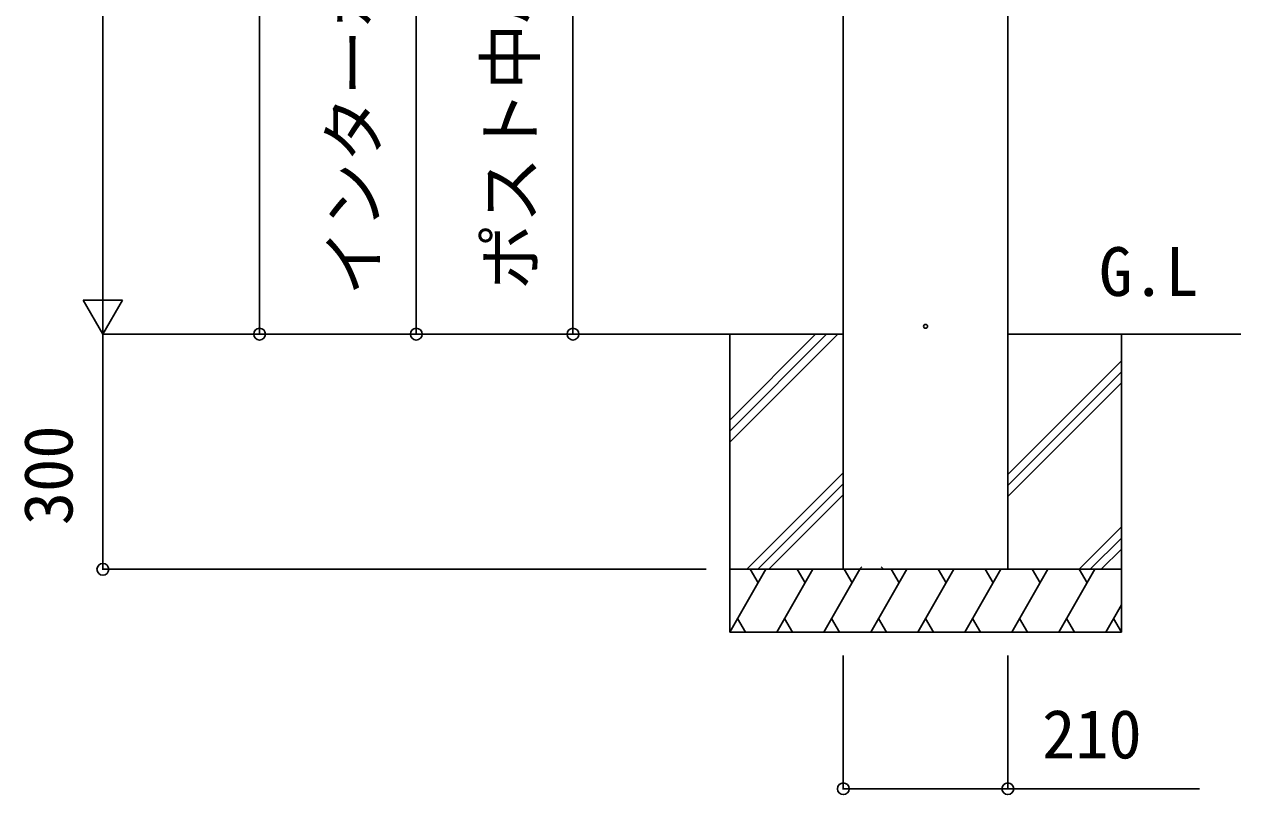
# Model space of a CAD drawing. Units: millimetres, scale not verified. Extents: x -4375 to 4375, y -6504 to 6476.
# Drawn here: x -2329 to -777, y 1259 to 2241 of the extents above; entities that cross this region are included whole.
import ezdxf
from ezdxf.enums import TextEntityAlignment as Align

# ---------------------------------------------------------------- set-up
doc = ezdxf.new("R2010")
doc.units = ezdxf.units.MM
doc.header["$LTSCALE"] = 30
for name, color, linetype in [('0-1_USER1', 3, 'Continuous'), ('0-2_YKK_A1', 4, 'Continuous'), ('0-3_YKK_D', 6, 'Continuous')]:
    doc.layers.add(name, color=color, linetype=linetype)
doc.styles.add('ＭＳ ゴシック', font='')
doc.styles.get('ＭＳ ゴシック').set_extended_font_data('MS Gothic')

msp = doc.modelspace()

# ---------------------------------------------------------------- linework, layer by layer
at = {"layer": '0-2_YKK_A1'}
for p, q in [((-1284, 1846.1), (-1512.59, 1846.1)), ((-1429, 1846.1), (-1429, 1466.1)), ((-1429, 1708.23), (-1291.13, 1846.1)), ((-1305.27, 1846.1), (-1429, 1722.37)), ((-1429, 1736.52), (-1319.41, 1846.1)), ((-776.82, 1846.1), (-1074, 1846.1)), ((-929, 1846.1), (-929, 1466.1)), ((-1074, 1667.25), (-929, 1812.25)), ((-929, 1798.11), (-1074, 1653.11)), ((-929, 1783.97), (-1074, 1638.97)), ((-929, 1783.97), (-1074, 1638.97)), ((-1284, 1669.38), (-1407.28, 1546.1)), ((-1284, 1655.24), (-1393.14, 1546.1)), ((-1284, 1641.1), (-1379, 1546.1)), ((-1284, 1641.1), (-1379, 1546.1)), ((-929, 1600.12), (-983.02, 1546.1)), ((-929, 1585.98), (-968.87, 1546.1)), ((-929, 1571.84), (-954.73, 1546.1)), ((-1429, 1546.1), (-929, 1546.1)), ((-1382.81, 1546.1), (-1429, 1466.1)), ((-1402.81, 1546.1), (-1392.81, 1528.78)), ((-1322.81, 1546.1), (-1369, 1466.1)), ((-1342.81, 1546.1), (-1332.81, 1528.78)), ((-1262.81, 1546.1), (-1309, 1466.1)), ((-1284, 1546.1), (-1074, 1546.1)), ((-1282.81, 1546.1), (-1272.81, 1528.78)), ((-1260.5, 1549.1), (-1263.5, 1546.1)), ((-1202.81, 1546.1), (-1249, 1466.1)), ((-1235.5, 1549.1), (-1232.5, 1546.1)), ((-1222.81, 1546.1), (-1212.81, 1528.78)), ((-1142.81, 1546.1), (-1189, 1466.1)), ((-1162.81, 1546.1), (-1152.81, 1528.78)), ((-1082.81, 1546.1), (-1129, 1466.1)), ((-1102.81, 1546.1), (-1092.81, 1528.78)), ((-1022.81, 1546.1), (-1069, 1466.1)), ((-1042.81, 1546.1), (-1032.81, 1528.78)), ((-962.81, 1546.1), (-1009, 1466.1)), ((-982.81, 1546.1), (-972.81, 1528.78)), ((-929, 1500.74), (-949, 1466.1)), ((-1419, 1483.42), (-1409, 1466.1)), ((-1359, 1483.42), (-1349, 1466.1)), ((-1299, 1483.42), (-1289, 1466.1)), ((-1239, 1483.42), (-1229, 1466.1)), ((-1179, 1483.42), (-1169, 1466.1)), ((-1119, 1483.42), (-1109, 1466.1)), ((-1059, 1483.42), (-1049, 1466.1)), ((-999, 1483.42), (-989, 1466.1)), ((-939, 1483.42), (-929, 1466.1)), ((-1429, 1466.1), (-929, 1466.1))]:
    msp.add_line(p, q, dxfattribs=at)
for points in [[(-1284, 1546.1), (-1284, 3593.1), (-1284, 3596.1)], [(-1074, 3596.1), (-1074, 3593.1), (-1074, 1546.1)]]:
    msp.add_lwpolyline(points, dxfattribs=at)
msp.add_circle((-1179, 1856.1), 2.5, dxfattribs=at)
at = {"layer": '0-3_YKK_D'}
for p, q in [((-2229, 1896.1), (-2229, 3546.1)), ((-2029, 3486.1), (-2029, 1846.1)), ((-1829, 3146.1), (-1829, 1846.1)), ((-1629, 2761.1), (-1629, 1846.1)), ((-2229, 1846.1), (-2229, 1932.7)), ((-2229, 1846.1), (-2254, 1889.4)), ((-2204, 1889.4), (-2254, 1889.4)), ((-2229, 1846.1), (-2204, 1889.4)), ((-1459, 1846.1), (-2230, 1846.1)), ((-1515.59, 1846.1), (-2230, 1846.1)), ((-2229, 1546.1), (-2229, 1846.1)), ((-1314, 1846.1), (-2030, 1846.1)), ((-1514.59, 1846.1), (-1830, 1846.1)), ((-1513.59, 1846.1), (-1630, 1846.1)), ((-1459, 1546.1), (-2230, 1546.1)), ((-1284, 1436.1), (-1284, 1265.1)), ((-1074, 1436.1), (-1074, 1265.1))]:
    msp.add_line(p, q, dxfattribs=at)
msp.add_lwpolyline([(-1284, 1266.1), (-1074, 1266.1), (-829.17, 1266.1)], dxfattribs=at)
for centre in [(-2029, 1846.1), (-1829, 1846.1), (-1629, 1846.1), (-2229, 1546.1), (-1284, 1266.1), (-1074, 1266.1)]:
    msp.add_circle(centre, 7.5, dxfattribs=at)

# ---------------------------------------------------------------- texts
at = {"layer": '0-1_USER1', "style": 'ＭＳ ゴシック'}
msp.add_text('G.L', height=62.32, dxfattribs=at).set_placement((-957.73, 1876.1), align=Align.BOTTOM_LEFT)
at = {"layer": '0-3_YKK_D', "style": 'ＭＳ ゴシック'}
for s, p in [('インターホン中心：1300', (-1859.14, 1895.06)), ('ポスト中心：915', (-1659.14, 1902.51)), ('300', (-2249, 1602.41))]:
    msp.add_text(s, height=62.32, rotation=90, dxfattribs=at).set_placement(p, align=Align.BOTTOM_LEFT)
msp.add_text('210', height=62.32, dxfattribs=at).set_placement((-1030.27, 1286.1), align=Align.BOTTOM_LEFT)

doc.saveas('drawing.dxf')
